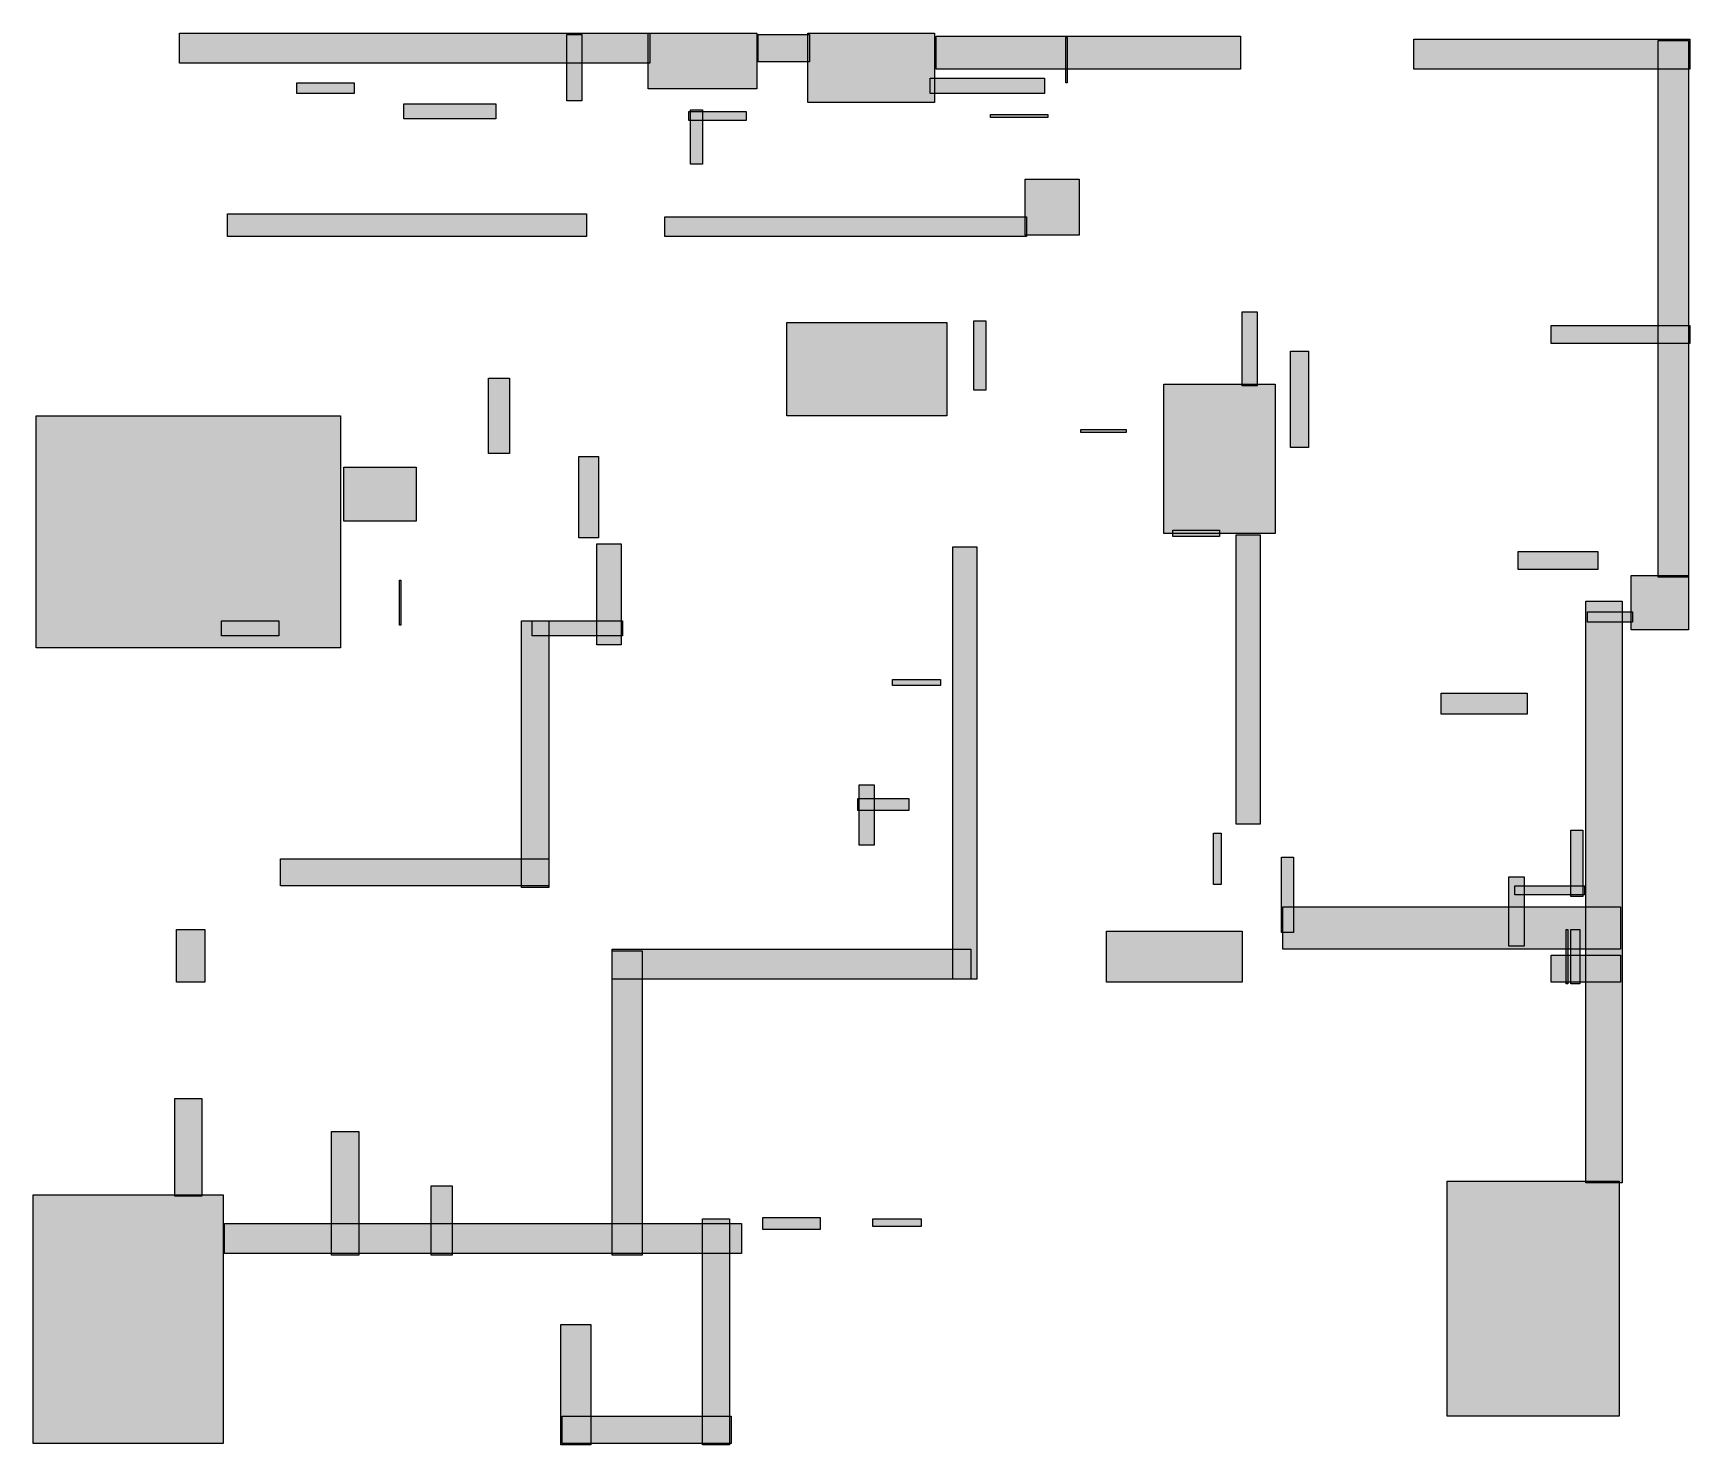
# Model space of a CAD drawing. Header units: centimetres. Extents: x 14 to 981, y 15 to 840.
import ezdxf

# ---------------------------------------------------------------- set-up
doc = ezdxf.new("R2010")
doc.units = ezdxf.units.CM
doc.layers.add('WALL', color=7, linetype='Continuous')

msp = doc.modelspace()

# ---------------------------------------------------------------- hatches: boundary and pattern name
at = {"layer": 'WALL'}
h = msp.add_hatch(color=256, dxfattribs=at)
h.dxf.hatch_style = 1
h.paths.add_polyline_path([(99.44, 839.52), (374, 839.52), (374, 821.92), (99.44, 821.92)])
h = msp.add_hatch(color=256, dxfattribs=at)
h.dxf.hatch_style = 1
h.paths.add_polyline_path([(325.6, 838.64), (334.4, 838.64), (334.4, 799.92), (325.6, 799.92)])
h = msp.add_hatch(color=256, dxfattribs=at)
h.dxf.hatch_style = 1
h.paths.add_polyline_path([(373.12, 839.52), (436.48, 839.52), (436.48, 806.96), (373.12, 806.96)])
h = msp.add_hatch(color=256, dxfattribs=at)
h.dxf.hatch_style = 1
h.paths.add_polyline_path([(437.36, 838.64), (467.28, 838.64), (467.28, 822.8), (437.36, 822.8)])
h = msp.add_hatch(color=256, dxfattribs=at)
h.dxf.hatch_style = 1
h.paths.add_polyline_path([(466.4, 839.52), (540.32, 839.52), (540.32, 799.04), (466.4, 799.04)])
h = msp.add_hatch(color=256, dxfattribs=at)
h.dxf.hatch_style = 1
h.paths.add_polyline_path([(541.2, 837.76), (718.96, 837.76), (718.96, 818.4), (541.2, 818.4)])
h = msp.add_hatch(color=256, dxfattribs=at)
h.dxf.hatch_style = 1
h.paths.add_polyline_path([(616.88, 836.88), (617.76, 836.88), (617.76, 810.48), (616.88, 810.48)])
h = msp.add_hatch(color=256, dxfattribs=at)
h.dxf.hatch_style = 1
h.paths.add_polyline_path([(820.16, 836), (981.2, 836), (981.2, 818.4), (820.16, 818.4)])
h = msp.add_hatch(color=256, dxfattribs=at)
h.dxf.hatch_style = 1
h.paths.add_polyline_path([(962.72, 835.12), (980.32, 835.12), (980.32, 521.84), (962.72, 521.84)])
h = msp.add_hatch(color=256, dxfattribs=at)
h.dxf.hatch_style = 1
h.paths.add_polyline_path([(537.68, 813.12), (604.56, 813.12), (604.56, 804.32), (537.68, 804.32)])
h = msp.add_hatch(color=256, dxfattribs=at)
h.dxf.hatch_style = 1
h.paths.add_polyline_path([(168.08, 810.48), (201.52, 810.48), (201.52, 804.32), (168.08, 804.32)])
h = msp.add_hatch(color=256, dxfattribs=at)
h.dxf.hatch_style = 1
h.paths.add_polyline_path([(230.56, 798.16), (284.24, 798.16), (284.24, 789.36), (230.56, 789.36)])
h = msp.add_hatch(color=256, dxfattribs=at)
h.dxf.hatch_style = 1
h.paths.add_polyline_path([(396.88, 793.76), (430.32, 793.76), (430.32, 788.48), (396.88, 788.48)])
h = msp.add_hatch(color=256, dxfattribs=at)
h.dxf.hatch_style = 1
h.paths.add_polyline_path([(397.76, 794.64), (404.8, 794.64), (404.8, 762.96), (397.76, 762.96)])
h = msp.add_hatch(color=256, dxfattribs=at)
h.dxf.hatch_style = 1
h.paths.add_polyline_path([(572.88, 792), (606.32, 792), (606.32, 790.24), (572.88, 790.24)])
h = msp.add_hatch(color=256, dxfattribs=at)
h.dxf.hatch_style = 1
h.paths.add_polyline_path([(593.12, 754.16), (624.8, 754.16), (624.8, 721.6), (593.12, 721.6)])
h = msp.add_hatch(color=256, dxfattribs=at)
h.dxf.hatch_style = 1
h.paths.add_polyline_path([(127.6, 733.92), (337.04, 733.92), (337.04, 720.72), (127.6, 720.72)])
h = msp.add_hatch(color=256, dxfattribs=at)
h.dxf.hatch_style = 1
h.paths.add_polyline_path([(382.8, 732.16), (594, 732.16), (594, 720.72), (382.8, 720.72)])
h = msp.add_hatch(color=256, dxfattribs=at)
h.dxf.hatch_style = 1
h.paths.add_polyline_path([(454.08, 670.56), (547.36, 670.56), (547.36, 616), (454.08, 616)])
h = msp.add_hatch(color=256, dxfattribs=at)
h.dxf.hatch_style = 1
h.paths.add_polyline_path([(563.2, 671.44), (570.24, 671.44), (570.24, 630.96), (563.2, 630.96)])
h = msp.add_hatch(color=256, dxfattribs=at)
h.dxf.hatch_style = 1
h.paths.add_polyline_path([(719.84, 676.72), (728.64, 676.72), (728.64, 633.6), (719.84, 633.6)])
h = msp.add_hatch(color=256, dxfattribs=at)
h.dxf.hatch_style = 1
h.paths.add_polyline_path([(900.24, 668.8), (981.2, 668.8), (981.2, 658.24), (900.24, 658.24)])
h = msp.add_hatch(color=256, dxfattribs=at)
h.dxf.hatch_style = 1
h.paths.add_polyline_path([(748, 653.84), (758.56, 653.84), (758.56, 597.52), (748, 597.52)])
h = msp.add_hatch(color=256, dxfattribs=at)
h.dxf.hatch_style = 1
h.paths.add_polyline_path([(279.84, 638), (292.16, 638), (292.16, 594), (279.84, 594)])
h = msp.add_hatch(color=256, dxfattribs=at)
h.dxf.hatch_style = 1
h.paths.add_polyline_path([(674.08, 634.48), (739.2, 634.48), (739.2, 547.36), (674.08, 547.36)])
h = msp.add_hatch(color=256, dxfattribs=at)
h.dxf.hatch_style = 1
h.paths.add_polyline_path([(15.84, 616), (193.6, 616), (193.6, 480.48), (15.84, 480.48)])
h = msp.add_hatch(color=256, dxfattribs=at)
h.dxf.hatch_style = 1
h.paths.add_polyline_path([(625.68, 608.08), (652.08, 608.08), (652.08, 606.32), (625.68, 606.32)])
h = msp.add_hatch(color=256, dxfattribs=at)
h.dxf.hatch_style = 1
h.paths.add_polyline_path([(332.64, 592.24), (344.08, 592.24), (344.08, 544.72), (332.64, 544.72)])
h = msp.add_hatch(color=256, dxfattribs=at)
h.dxf.hatch_style = 1
h.paths.add_polyline_path([(195.36, 586.08), (237.6, 586.08), (237.6, 554.4), (195.36, 554.4)])
h = msp.add_hatch(color=256, dxfattribs=at)
h.dxf.hatch_style = 1
h.paths.add_polyline_path([(679.36, 549.12), (706.64, 549.12), (706.64, 545.6), (679.36, 545.6)])
h = msp.add_hatch(color=256, dxfattribs=at)
h.dxf.hatch_style = 1
h.paths.add_polyline_path([(716.32, 546.48), (730.4, 546.48), (730.4, 377.52), (716.32, 377.52)])
h = msp.add_hatch(color=256, dxfattribs=at)
h.dxf.hatch_style = 1
h.paths.add_polyline_path([(343.2, 541.2), (357.28, 541.2), (357.28, 482.24), (343.2, 482.24)])
h = msp.add_hatch(color=256, dxfattribs=at)
h.dxf.hatch_style = 1
h.paths.add_polyline_path([(550.88, 539.44), (564.96, 539.44), (564.96, 286.88), (550.88, 286.88)])
h = msp.add_hatch(color=256, dxfattribs=at)
h.dxf.hatch_style = 1
h.paths.add_polyline_path([(880.88, 536.8), (927.52, 536.8), (927.52, 526.24), (880.88, 526.24)])
h = msp.add_hatch(color=256, dxfattribs=at)
h.dxf.hatch_style = 1
h.paths.add_polyline_path([(946.88, 522.72), (980.32, 522.72), (980.32, 491.04), (946.88, 491.04)])
h = msp.add_hatch(color=256, dxfattribs=at)
h.dxf.hatch_style = 1
h.paths.add_polyline_path([(227.92, 520.08), (228.8, 520.08), (228.8, 493.68), (227.92, 493.68)])
h = msp.add_hatch(color=256, dxfattribs=at)
h.dxf.hatch_style = 1
h.paths.add_polyline_path([(920.48, 507.76), (941.6, 507.76), (941.6, 168.08), (920.48, 168.08)])
h = msp.add_hatch(color=256, dxfattribs=at)
h.dxf.hatch_style = 1
h.paths.add_polyline_path([(124.08, 496.32), (157.52, 496.32), (157.52, 487.52), (124.08, 487.52)])
h = msp.add_hatch(color=256, dxfattribs=at)
h.dxf.hatch_style = 1
h.paths.add_polyline_path([(299.2, 496.32), (315.04, 496.32), (315.04, 340.56), (299.2, 340.56)])
h = msp.add_hatch(color=256, dxfattribs=at)
h.dxf.hatch_style = 1
h.paths.add_polyline_path([(305.36, 496.32), (358.16, 496.32), (358.16, 487.52), (305.36, 487.52)])
h = msp.add_hatch(color=256, dxfattribs=at)
h.dxf.hatch_style = 1
h.paths.add_polyline_path([(921.36, 501.6), (947.76, 501.6), (947.76, 495.44), (921.36, 495.44)])
h = msp.add_hatch(color=256, dxfattribs=at)
h.dxf.hatch_style = 1
h.paths.add_polyline_path([(515.68, 462), (543.84, 462), (543.84, 458.48), (515.68, 458.48)])
h = msp.add_hatch(color=256, dxfattribs=at)
h.dxf.hatch_style = 1
h.paths.add_polyline_path([(836, 454.08), (886.16, 454.08), (886.16, 441.76), (836, 441.76)])
h = msp.add_hatch(color=256, dxfattribs=at)
h.dxf.hatch_style = 1
h.paths.add_polyline_path([(496.32, 400.4), (505.12, 400.4), (505.12, 365.2), (496.32, 365.2)])
h = msp.add_hatch(color=256, dxfattribs=at)
h.dxf.hatch_style = 1
h.paths.add_polyline_path([(495.44, 392.48), (525.36, 392.48), (525.36, 385.44), (495.44, 385.44)])
h = msp.add_hatch(color=256, dxfattribs=at)
h.dxf.hatch_style = 1
h.paths.add_polyline_path([(703.12, 372.24), (707.52, 372.24), (707.52, 342.32), (703.12, 342.32)])
h = msp.add_hatch(color=256, dxfattribs=at)
h.dxf.hatch_style = 1
h.paths.add_polyline_path([(911.68, 374), (918.72, 374), (918.72, 335.28), (911.68, 335.28)])
h = msp.add_hatch(color=256, dxfattribs=at)
h.dxf.hatch_style = 1
h.paths.add_polyline_path([(742.72, 358.16), (749.76, 358.16), (749.76, 314.16), (742.72, 314.16)])
h = msp.add_hatch(color=256, dxfattribs=at)
h.dxf.hatch_style = 1
h.paths.add_polyline_path([(158.4, 357.28), (315.04, 357.28), (315.04, 341.44), (158.4, 341.44)])
h = msp.add_hatch(color=256, dxfattribs=at)
h.dxf.hatch_style = 1
h.paths.add_polyline_path([(875.6, 346.72), (884.4, 346.72), (884.4, 306.24), (875.6, 306.24)])
h = msp.add_hatch(color=256, dxfattribs=at)
h.dxf.hatch_style = 1
h.paths.add_polyline_path([(879.12, 341.44), (919.6, 341.44), (919.6, 336.16), (879.12, 336.16)])
h = msp.add_hatch(color=256, dxfattribs=at)
h.dxf.hatch_style = 1
h.paths.add_polyline_path([(743.6, 329.12), (940.72, 329.12), (940.72, 304.48), (743.6, 304.48)])
h = msp.add_hatch(color=256, dxfattribs=at)
h.dxf.hatch_style = 1
h.paths.add_polyline_path([(97.68, 315.92), (114.4, 315.92), (114.4, 285.12), (97.68, 285.12)])
h = msp.add_hatch(color=256, dxfattribs=at)
h.dxf.hatch_style = 1
h.paths.add_polyline_path([(640.64, 315.04), (719.84, 315.04), (719.84, 285.12), (640.64, 285.12)])
h = msp.add_hatch(color=256, dxfattribs=at)
h.dxf.hatch_style = 1
h.paths.add_polyline_path([(909.04, 315.92), (909.92, 315.92), (909.92, 284.24), (909.04, 284.24)])
h = msp.add_hatch(color=256, dxfattribs=at)
h.dxf.hatch_style = 1
h.paths.add_polyline_path([(911.68, 315.92), (916.96, 315.92), (916.96, 284.24), (911.68, 284.24)])
h = msp.add_hatch(color=256, dxfattribs=at)
h.dxf.hatch_style = 1
h.paths.add_polyline_path([(352, 304.48), (561.44, 304.48), (561.44, 286.88), (352, 286.88)])
h = msp.add_hatch(color=256, dxfattribs=at)
h.dxf.hatch_style = 1
h.paths.add_polyline_path([(352, 303.6), (369.6, 303.6), (369.6, 125.84), (352, 125.84)])
h = msp.add_hatch(color=256, dxfattribs=at)
h.dxf.hatch_style = 1
h.paths.add_polyline_path([(900.24, 300.96), (940.72, 300.96), (940.72, 285.12), (900.24, 285.12)])
h = msp.add_hatch(color=256, dxfattribs=at)
h.dxf.hatch_style = 1
h.paths.add_polyline_path([(96.8, 217.36), (112.64, 217.36), (112.64, 160.16), (96.8, 160.16)])
h = msp.add_hatch(color=256, dxfattribs=at)
h.dxf.hatch_style = 1
h.paths.add_polyline_path([(188.32, 198), (204.16, 198), (204.16, 125.84), (188.32, 125.84)])
h = msp.add_hatch(color=256, dxfattribs=at)
h.dxf.hatch_style = 1
h.paths.add_polyline_path([(246.4, 166.32), (258.72, 166.32), (258.72, 125.84), (246.4, 125.84)])
h = msp.add_hatch(color=256, dxfattribs=at)
h.dxf.hatch_style = 1
h.paths.add_polyline_path([(839.52, 168.96), (939.84, 168.96), (939.84, 31.68), (839.52, 31.68)])
h = msp.add_hatch(color=256, dxfattribs=at)
h.dxf.hatch_style = 1
h.paths.add_polyline_path([(14.08, 161.04), (124.96, 161.04), (124.96, 15.84), (14.08, 15.84)])
h = msp.add_hatch(color=256, dxfattribs=at)
h.dxf.hatch_style = 1
h.paths.add_polyline_path([(404.8, 146.96), (420.64, 146.96), (420.64, 14.96), (404.8, 14.96)])
h = msp.add_hatch(color=256, dxfattribs=at)
h.dxf.hatch_style = 1
h.paths.add_polyline_path([(440, 147.84), (473.44, 147.84), (473.44, 140.8), (440, 140.8)])
h = msp.add_hatch(color=256, dxfattribs=at)
h.dxf.hatch_style = 1
h.paths.add_polyline_path([(504.24, 146.96), (532.4, 146.96), (532.4, 142.56), (504.24, 142.56)])
h = msp.add_hatch(color=256, dxfattribs=at)
h.dxf.hatch_style = 1
h.paths.add_polyline_path([(125.84, 144.32), (427.68, 144.32), (427.68, 126.72), (125.84, 126.72)])
h = msp.add_hatch(color=256, dxfattribs=at)
h.dxf.hatch_style = 1
h.paths.add_polyline_path([(322.08, 85.36), (339.68, 85.36), (339.68, 14.96), (322.08, 14.96)])
h = msp.add_hatch(color=256, dxfattribs=at)
h.dxf.hatch_style = 1
h.paths.add_polyline_path([(322.96, 31.68), (421.52, 31.68), (421.52, 15.84), (322.96, 15.84)])

# ---------------------------------------------------------------- linework, layer by layer
for points in [[(99.44, 839.52), (374, 839.52), (374, 821.92), (99.44, 821.92)], [(325.6, 838.64), (334.4, 838.64), (334.4, 799.92), (325.6, 799.92)], [(373.12, 839.52), (436.48, 839.52), (436.48, 806.96), (373.12, 806.96)], [(437.36, 838.64), (467.28, 838.64), (467.28, 822.8), (437.36, 822.8)], [(466.4, 839.52), (540.32, 839.52), (540.32, 799.04), (466.4, 799.04)], [(541.2, 837.76), (718.96, 837.76), (718.96, 818.4), (541.2, 818.4)], [(616.88, 836.88), (617.76, 836.88), (617.76, 810.48), (616.88, 810.48)], [(820.16, 836), (981.2, 836), (981.2, 818.4), (820.16, 818.4)], [(962.72, 835.12), (980.32, 835.12), (980.32, 521.84), (962.72, 521.84)], [(537.68, 813.12), (604.56, 813.12), (604.56, 804.32), (537.68, 804.32)], [(168.08, 810.48), (201.52, 810.48), (201.52, 804.32), (168.08, 804.32)], [(230.56, 798.16), (284.24, 798.16), (284.24, 789.36), (230.56, 789.36)], [(396.88, 793.76), (430.32, 793.76), (430.32, 788.48), (396.88, 788.48)], [(397.76, 794.64), (404.8, 794.64), (404.8, 762.96), (397.76, 762.96)], [(572.88, 792), (606.32, 792), (606.32, 790.24), (572.88, 790.24)], [(593.12, 754.16), (624.8, 754.16), (624.8, 721.6), (593.12, 721.6)], [(127.6, 733.92), (337.04, 733.92), (337.04, 720.72), (127.6, 720.72)], [(382.8, 732.16), (594, 732.16), (594, 720.72), (382.8, 720.72)], [(454.08, 670.56), (547.36, 670.56), (547.36, 616), (454.08, 616)], [(563.2, 671.44), (570.24, 671.44), (570.24, 630.96), (563.2, 630.96)], [(719.84, 676.72), (728.64, 676.72), (728.64, 633.6), (719.84, 633.6)], [(900.24, 668.8), (981.2, 668.8), (981.2, 658.24), (900.24, 658.24)], [(748, 653.84), (758.56, 653.84), (758.56, 597.52), (748, 597.52)], [(279.84, 638), (292.16, 638), (292.16, 594), (279.84, 594)], [(674.08, 634.48), (739.2, 634.48), (739.2, 547.36), (674.08, 547.36)], [(15.84, 616), (193.6, 616), (193.6, 480.48), (15.84, 480.48)], [(625.68, 608.08), (652.08, 608.08), (652.08, 606.32), (625.68, 606.32)], [(332.64, 592.24), (344.08, 592.24), (344.08, 544.72), (332.64, 544.72)], [(195.36, 586.08), (237.6, 586.08), (237.6, 554.4), (195.36, 554.4)], [(679.36, 549.12), (706.64, 549.12), (706.64, 545.6), (679.36, 545.6)], [(716.32, 546.48), (730.4, 546.48), (730.4, 377.52), (716.32, 377.52)], [(343.2, 541.2), (357.28, 541.2), (357.28, 482.24), (343.2, 482.24)], [(550.88, 539.44), (564.96, 539.44), (564.96, 286.88), (550.88, 286.88)], [(880.88, 536.8), (927.52, 536.8), (927.52, 526.24), (880.88, 526.24)], [(946.88, 522.72), (980.32, 522.72), (980.32, 491.04), (946.88, 491.04)], [(227.92, 520.08), (228.8, 520.08), (228.8, 493.68), (227.92, 493.68)], [(920.48, 507.76), (941.6, 507.76), (941.6, 168.08), (920.48, 168.08)], [(124.08, 496.32), (157.52, 496.32), (157.52, 487.52), (124.08, 487.52)], [(299.2, 496.32), (315.04, 496.32), (315.04, 340.56), (299.2, 340.56)], [(305.36, 496.32), (358.16, 496.32), (358.16, 487.52), (305.36, 487.52)], [(921.36, 501.6), (947.76, 501.6), (947.76, 495.44), (921.36, 495.44)], [(515.68, 462), (543.84, 462), (543.84, 458.48), (515.68, 458.48)], [(836, 454.08), (886.16, 454.08), (886.16, 441.76), (836, 441.76)], [(496.32, 400.4), (505.12, 400.4), (505.12, 365.2), (496.32, 365.2)], [(495.44, 392.48), (525.36, 392.48), (525.36, 385.44), (495.44, 385.44)], [(703.12, 372.24), (707.52, 372.24), (707.52, 342.32), (703.12, 342.32)], [(911.68, 374), (918.72, 374), (918.72, 335.28), (911.68, 335.28)], [(742.72, 358.16), (749.76, 358.16), (749.76, 314.16), (742.72, 314.16)], [(158.4, 357.28), (315.04, 357.28), (315.04, 341.44), (158.4, 341.44)], [(875.6, 346.72), (884.4, 346.72), (884.4, 306.24), (875.6, 306.24)], [(879.12, 341.44), (919.6, 341.44), (919.6, 336.16), (879.12, 336.16)], [(743.6, 329.12), (940.72, 329.12), (940.72, 304.48), (743.6, 304.48)], [(97.68, 315.92), (114.4, 315.92), (114.4, 285.12), (97.68, 285.12)], [(640.64, 315.04), (719.84, 315.04), (719.84, 285.12), (640.64, 285.12)], [(909.04, 315.92), (909.92, 315.92), (909.92, 284.24), (909.04, 284.24)], [(911.68, 315.92), (916.96, 315.92), (916.96, 284.24), (911.68, 284.24)], [(352, 304.48), (561.44, 304.48), (561.44, 286.88), (352, 286.88)], [(352, 303.6), (369.6, 303.6), (369.6, 125.84), (352, 125.84)], [(900.24, 300.96), (940.72, 300.96), (940.72, 285.12), (900.24, 285.12)], [(96.8, 217.36), (112.64, 217.36), (112.64, 160.16), (96.8, 160.16)], [(188.32, 198), (204.16, 198), (204.16, 125.84), (188.32, 125.84)], [(246.4, 166.32), (258.72, 166.32), (258.72, 125.84), (246.4, 125.84)], [(839.52, 168.96), (939.84, 168.96), (939.84, 31.68), (839.52, 31.68)], [(14.08, 161.04), (124.96, 161.04), (124.96, 15.84), (14.08, 15.84)], [(404.8, 146.96), (420.64, 146.96), (420.64, 14.96), (404.8, 14.96)], [(440, 147.84), (473.44, 147.84), (473.44, 140.8), (440, 140.8)], [(504.24, 146.96), (532.4, 146.96), (532.4, 142.56), (504.24, 142.56)], [(125.84, 144.32), (427.68, 144.32), (427.68, 126.72), (125.84, 126.72)], [(322.08, 85.36), (339.68, 85.36), (339.68, 14.96), (322.08, 14.96)], [(322.96, 31.68), (421.52, 31.68), (421.52, 15.84), (322.96, 15.84)]]:
    msp.add_lwpolyline(points, close=True, dxfattribs=at)

doc.saveas('drawing.dxf')
